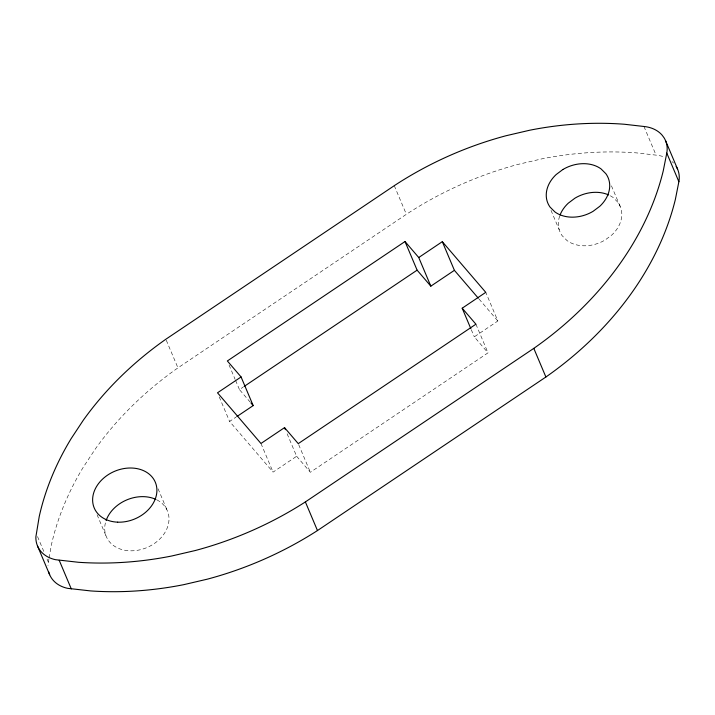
<?xml version="1.0" encoding="UTF-8"?>
<svg xmlns="http://www.w3.org/2000/svg" width="715" height="715" viewBox="0 0 715 715"><rect width="100%" height="100%" fill="white"/><g stroke="black" fill="none" stroke-linecap="round" stroke-linejoin="round"><path stroke-width="0.54" stroke-dasharray="3.58 2.68" d="M48.906 558.96L47.977 565.431M49.094 557.906L51.337 545.152A305.475 238.399 -22.9 0 1 83.226 467.306L95.435 448.806A305.475 238.399 -22.9 0 1 177.946 367.868L406.37 214.312A302.463 236.048 -22.9 0 1 518.071 164.387L541.854 158.864A302.463 236.048 -22.9 0 1 636.538 152.894L656.066 155.128A33.444 26.098 -22.9 0 1 664.834 157.228M250.286 402.232L239.454 389.595L243.154 387.11M287.126 433.773L296.636 456.268L273.067 472.115L229.604 421.439L235.95 417.176M296.636 456.268L310.355 472.275L488.014 352.835L474.295 336.837L497.863 320.99L485.762 292.355M479.032 299.031L497.863 320.99M643.965 126.484L656.066 155.128M611.441 185.837L620.942 208.342M551.006 210.335L559.21 229.774M475.922 324.199L488.014 352.835M471.265 329.678L474.295 336.837M394.269 185.677L406.37 214.312M298.691 444.659L310.355 472.275M229.077 365.052L235.128 379.37M235.566 380.389L239.454 389.595M260.966 443.479L273.067 472.115M219.237 396.897L229.604 421.439M166.282 340.26L177.946 367.868M158.06 488.756L167.569 511.252M97.079 514.737L106.151 536.214M37.538 536.581L44.017 551.926M47.047 559.085L48.343 562.151M559.657 216.082A32.72 25.534 -22.9 0 0 562.178 235.744L567.04 240.589A32.72 25.534 -22.9 0 0 605.194 239.954L611.897 234.922A32.72 25.534 -22.9 0 0 617.983 202.363L613.121 197.528A32.72 25.534 -22.9 0 0 609.609 195.401M156.871 499.874A33.149 25.874 -22.9 0 1 164.727 532.881A33.149 25.874 -22.9 0 1 125.17 550.318A33.149 25.874 -22.9 0 1 105.498 522.513M672.002 161.572A33.444 26.098 -22.9 0 1 673.557 163.065"/><path stroke-width="1.07" d="M666.782 153.082L663.252 170.84A313.116 244.36 -22.9 0 1 629.835 248.883L629.111 250.036A313.242 244.467 -22.9 0 1 533.801 348.366L305.377 501.921A305.475 238.399 -22.9 0 1 195.159 550.55L171.752 555.993A305.475 238.399 -22.9 0 1 78.489 562.285L55.52 559.693A33.793 26.375 -22.9 0 1 35.884 536.795L39.236 516.507A305.475 238.399 -22.9 0 1 71.125 438.661L83.333 420.17A305.475 238.399 -22.9 0 1 165.853 339.232L394.269 185.677A302.463 236.048 -22.9 0 1 505.979 135.752L529.752 130.219A302.463 236.048 -22.9 0 1 624.436 124.258L643.965 126.484A33.444 26.098 -22.9 0 1 662.17 135.215L664.047 137.763A33.444 26.098 -22.9 0 1 666.782 153.082L678.875 181.717L675.353 199.476A313.116 244.36 -22.9 0 1 641.927 277.518L641.212 278.671A313.242 244.467 -22.9 0 1 545.903 377.002L317.469 530.557A305.475 238.399 -22.9 0 1 207.252 579.186L183.853 584.638A305.475 238.399 -22.9 0 1 90.591 590.921L67.621 588.338A33.793 26.375 -22.9 0 1 48.647 571.777M418.74 257.525L442.308 241.679L454.4 270.324L430.832 286.161L418.74 257.525L405.012 241.527L227.352 360.959L241.08 376.957L253.173 405.602L236.862 416.568M241.08 376.957L217.512 392.803L260.966 443.479L284.534 427.633L298.262 443.631L475.922 324.199L462.194 308.201L485.762 292.355L442.308 241.679M244.074 386.484L417.113 270.163L405.012 241.527M454.4 270.324L478.308 298.191M417.113 270.163L430.832 286.161M251.01 403.072L253.173 405.602M665.495 140.533L677.597 169.169M533.801 348.366L545.894 377.002M462.194 308.201L470.836 328.659M284.534 427.633L285.401 429.679M305.377 501.921L317.469 530.557M59.193 560.265L71.286 588.91M37.573 546.117L49.666 574.753M560.015 215.099A32.72 25.534 -22.9 0 1 568.255 203.194L574.967 198.162A32.72 25.534 -22.9 0 1 608.653 194.945M106.115 520.502A33.149 25.874 -22.9 0 1 155.906 499.41M676.14 166.398A33.444 26.098 -22.9 0 1 678.875 181.717M562.866 169.518L556.163 174.549A32.72 25.534 -22.9 0 0 550.076 207.109L554.938 211.953A32.72 25.534 -22.9 0 0 593.093 211.318L599.805 206.278A32.72 25.534 -22.9 0 0 605.882 173.727L601.02 168.883A32.72 25.534 -22.9 0 0 562.866 169.518M117.662 522.165A33.149 25.874 -22.9 0 0 155.468 482.616A33.149 25.874 -22.9 0 0 101.155 480.507A33.149 25.874 -22.9 0 0 117.662 522.165"/></g></svg>
